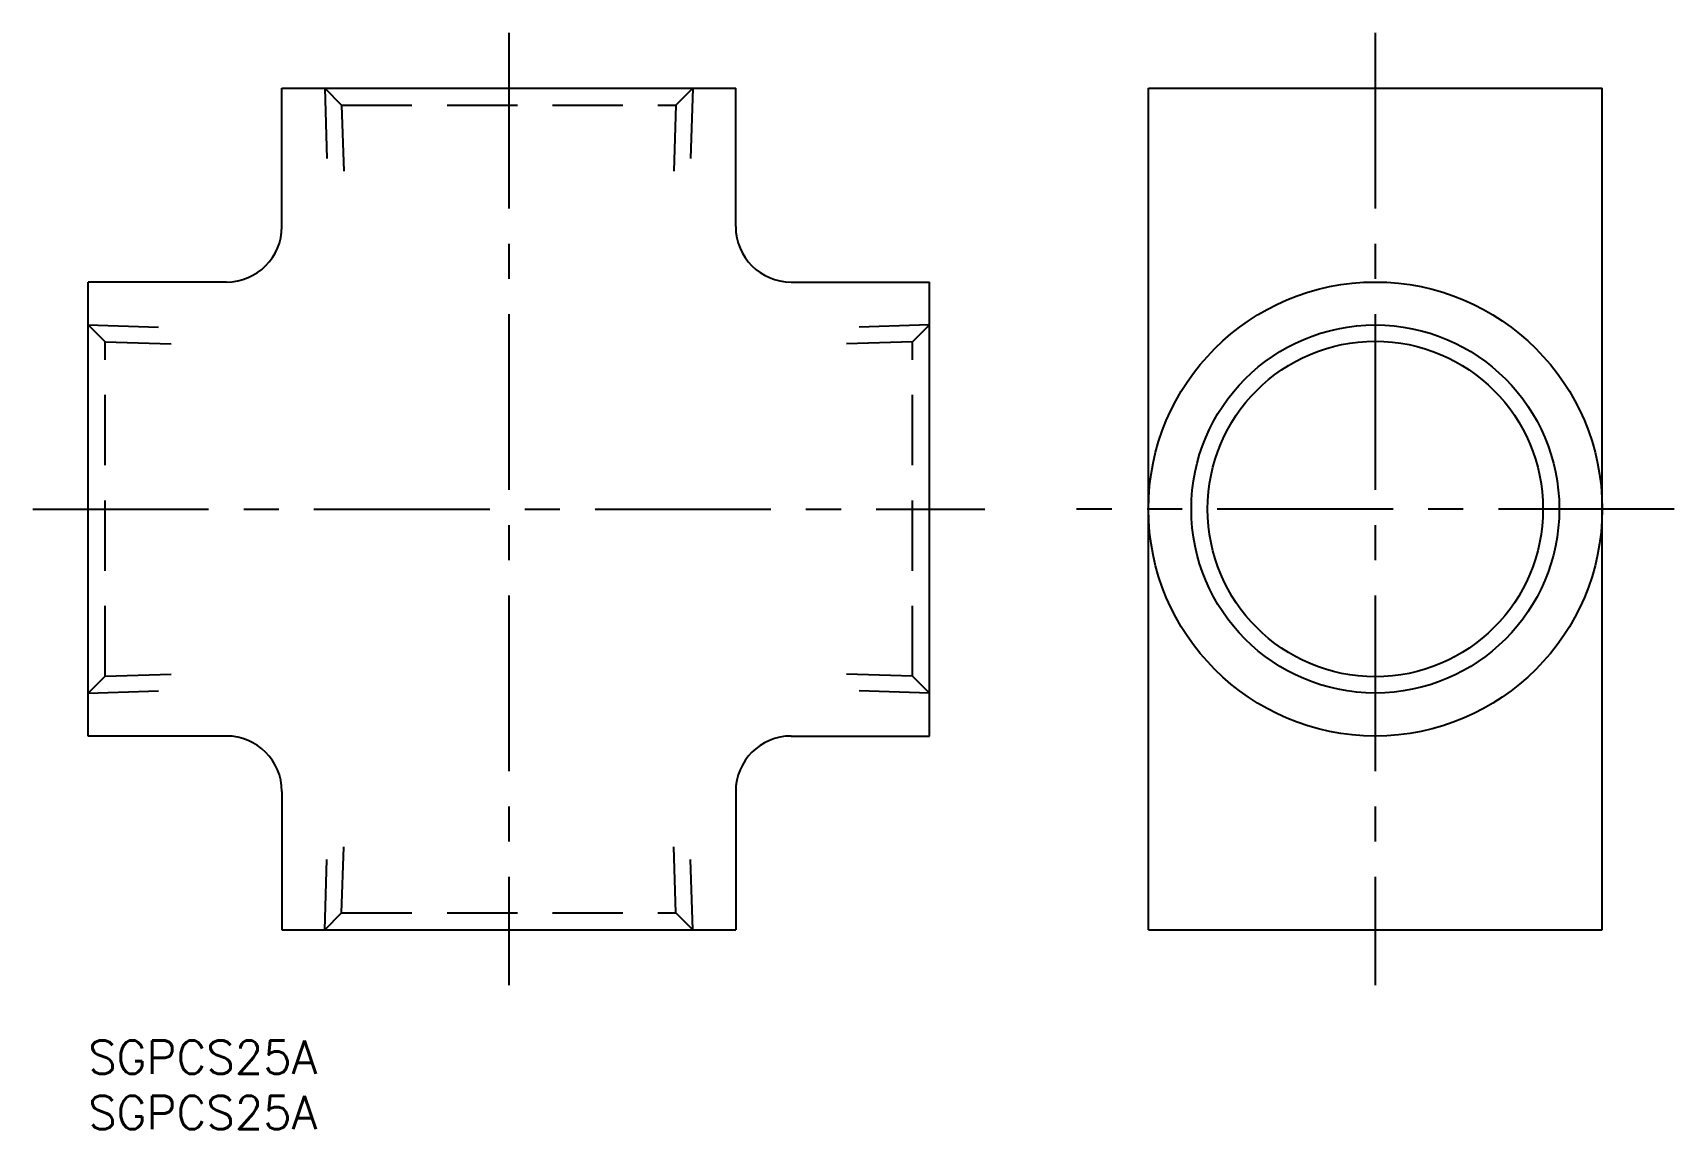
# Model space of a CAD drawing. Extents: x -5 to 143, y -8 to 91.
import ezdxf

# ---------------------------------------------------------------- set-up
doc = ezdxf.new("R2010")
doc.units = 0
doc.header["$LTSCALE"] = 0.5
doc.linetypes.add('CENTER', pattern=[50.8, 31.75, -6.35, 6.35, -6.35])
doc.linetypes.add('DASHED', pattern=[19.05, 12.7, -6.35])
for name, color, linetype in [('MSM_CENTER', 1, 'CENTER'), ('MSM_CONTINUOUS', 7, 'CONTINUOUS'), ('MSM_DASHED', 4, 'DASHED'), ('MSM_NARROW', 5, 'CONTINUOUS'), ('MSM_PART_NUMBER', 7, 'CONTINUOUS')]:
    doc.layers.add(name, color=color, linetype=linetype)
doc.styles.get("Standard").update_dxf_attribs({"font": 'txt.shx', "height": 3, "bigfont": 'bigfont.shx'})

# ---------------------------------------------------------------- blocks, each defined once
blk = doc.blocks.new('*U8')
at = {"layer": 'MSM_PART_NUMBER'}
blk.add_text('SGPCS25A', height=3, dxfattribs=at).set_placement((0, -3))
blk = doc.blocks.new('*U9')
at = {"layer": 'MSM_PART_NUMBER'}
blk.add_text('SGPCS25A', height=3, dxfattribs=at).set_placement((0, -8))

msp = doc.modelspace()

# ---------------------------------------------------------------- linework, layer by layer
at = {"layer": 'MSM_CENTER'}
for p, q in [((38, 91), (38, 5)), ((116.29, 91), (116.29, 5)), ((-5, 48), (81, 48)), ((143.29, 48), (89.29, 48))]:
    msp.add_line(p, q, dxfattribs=at)
at = {"layer": 'MSM_CONTINUOUS'}
for p, q in [((17.5, 86), (58.5, 86)), ((17.5, 73.5), (17.5, 86)), ((58.5, 73.5), (58.5, 86)), ((95.79, 10), (95.79, 86)), ((95.79, 86), (136.79, 86)), ((136.79, 10), (136.79, 86)), ((0, 27.5), (0, 68.5)), ((12.5, 68.5), (0, 68.5)), ((63.5, 68.5), (76, 68.5)), ((76, 27.5), (76, 68.5)), ((12.5, 27.5), (0, 27.5)), ((63.5, 27.5), (76, 27.5)), ((17.5, 22.5), (17.5, 10)), ((58.5, 22.5), (58.5, 10)), ((17.5, 10), (58.5, 10)), ((95.79, 10), (136.79, 10))]:
    msp.add_line(p, q, dxfattribs=at)
for radius in [20.5, 15.15]:
    msp.add_circle((116.29, 48), radius, dxfattribs=at)
for centre, start, end in [((12.5, 73.5), 270, 360), ((63.5, 73.5), 180, 270), ((12.5, 22.5), 360, 90), ((63.5, 22.5), 90, 180)]:
    msp.add_arc(centre, 5, start, end, dxfattribs=at)
at = {"layer": 'MSM_DASHED'}
for p, q in [((21.38, 86), (22.9, 84.47)), ((21.38, 86), (21.61, 78.5)), ((54.62, 86), (53.1, 84.47)), ((54.62, 86), (54.39, 78.5)), ((22.9, 84.47), (53.1, 84.47)), ((22.9, 84.47), (23.09, 78.5)), ((53.1, 84.47), (52.91, 78.5)), ((0, 64.62), (7.5, 64.39)), ((0, 64.62), (1.53, 63.1)), ((76, 64.62), (68.5, 64.39)), ((76, 64.62), (74.47, 63.1)), ((1.53, 63.1), (7.5, 62.91)), ((1.53, 32.9), (1.53, 63.1)), ((74.47, 63.1), (68.5, 62.91)), ((74.47, 32.9), (74.47, 63.1)), ((0, 31.38), (1.53, 32.9)), ((1.53, 32.9), (7.5, 33.09)), ((74.47, 32.9), (68.5, 33.09)), ((76, 31.38), (74.47, 32.9)), ((0, 31.38), (7.5, 31.61)), ((76, 31.38), (68.5, 31.61)), ((21.38, 10), (21.61, 17.5)), ((22.9, 11.53), (23.09, 17.5)), ((53.1, 11.53), (52.91, 17.5)), ((54.62, 10), (54.39, 17.5)), ((21.38, 10), (22.9, 11.53)), ((22.9, 11.53), (53.1, 11.53)), ((54.62, 10), (53.1, 11.53))]:
    msp.add_line(p, q, dxfattribs=at)
at = {"layer": 'MSM_NARROW'}
msp.add_circle((116.29, 48), 16.62, dxfattribs=at)

# ---------------------------------------------------------------- block references
at = {"layer": 'MSM_CONTINUOUS'}
for name in ['*U8', '*U9']:
    msp.add_blockref(name, (0, 0), dxfattribs=at)

doc.saveas('drawing.dxf')
